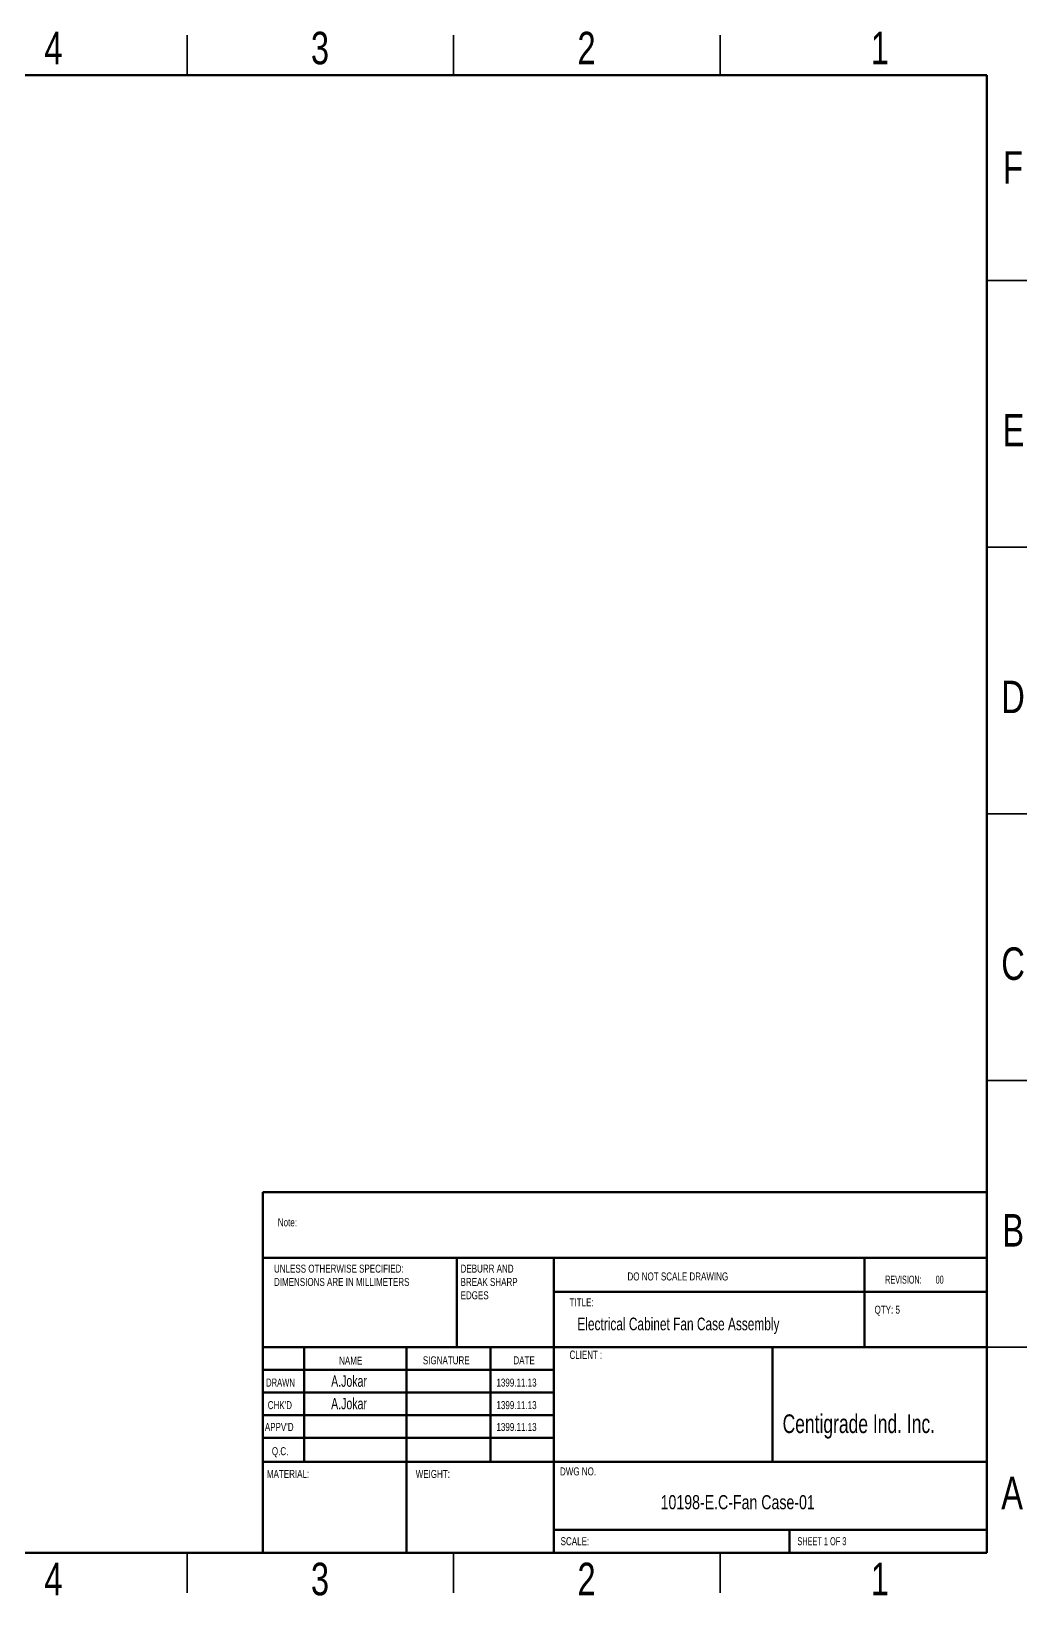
# Model space of a CAD drawing. Header units: millimetres. Extents: x 2 to 418, y 2 to 295.
# Drawn here: x 230.8 to 417.5, y 1.9 to 295.2 of the extents above; entities that cross this region are included whole.
import ezdxf

# ---------------------------------------------------------------- set-up
doc = ezdxf.new("R2010")
doc.units = ezdxf.units.MM
doc.styles.add('SLDTEXTSTYLE0', font='TXT', dxfattribs={"width": 0.75})
doc.styles.add('SLDTEXTSTYLE1', font='TXT', dxfattribs={"width": 0.686449})
doc.styles.add('SLDTEXTSTYLE2', font='TXT', dxfattribs={"width": 0.652778})
doc.styles.add('SLDTEXTSTYLE3', font='TXT', dxfattribs={"width": 0.6875})
doc.styles.add('SLDTEXTSTYLE4', font='TXT', dxfattribs={"width": 0.7})

# ---------------------------------------------------------------- blocks, each defined once
blk = doc.blocks.new('SW_NOTE_0')
at = {"color": 0, "linetype": 'Continuous', "lineweight": 0, "char_height": 1.5, "attachment_point": 1, "style": 'SLDTEXTSTYLE0'}
for s, insert in [('UNLESS OTHERWISE SPECIFIED:', (0, 1.93)), ('DIMENSIONS ARE IN MILLIMETERS', (0, -0.57))]:
    blk.add_mtext(s, dxfattribs=dict(at, insert=insert))
blk = doc.blocks.new('SW_NOTE_1')
at = {"color": 0, "linetype": 'Continuous', "lineweight": 0, "char_height": 1.5, "attachment_point": 1, "style": 'SLDTEXTSTYLE0'}
for s, insert in [('DEBURR AND', (0, 1.93)), ('BREAK SHARP', (0, -0.57)), ('EDGES', (0, -3.07))]:
    blk.add_mtext(s, dxfattribs=dict(at, insert=insert))

msp = doc.modelspace()

# ---------------------------------------------------------------- linework, layer by layer
at = {"color": 7, "linetype": 'Continuous', "lineweight": 35}
for p, q in [((260, 287), (260, 294.5)), ((310, 287), (310, 294.5)), ((360, 287), (360, 294.5)), ((410, 248.5), (417.5, 248.5)), ((410, 198.5), (417.5, 198.5)), ((417.5, 148.5), (410, 148.5)), ((410, 148.5), (417.5, 148.5)), ((410, 98.5), (417.5, 98.5)), ((410, 48.5), (417.5, 48.5)), ((260, 10), (260, 2.5)), ((310, 10), (310, 2.5)), ((360, 10), (360, 2.5))]:
    msp.add_line(p, q, dxfattribs=at)
at = {"color": 7, "linetype": 'Continuous', "lineweight": 70}
for p, q in [((10, 287), (410, 287)), ((410, 287), (410, 10)), ((410, 10), (10, 10))]:
    msp.add_line(p, q, dxfattribs=at)
at = {"color": 7, "linetype": 'Continuous', "lineweight": 50}
for p, q in [((274.2, 77.597), (410, 77.597)), ((274.2, 77.597), (274.2, 65.25)), ((274.2, 65.25), (410, 65.25)), ((274.2, 65.25), (274.2, 10.25)), ((310.6, 65.25), (310.6, 48.5)), ((328.8, 65.25), (328.8, 10)), ((387.09, 48.5), (387.09, 65.25)), ((410, 58.875), (328.8, 58.875)), ((410, 48.5), (274.2, 48.5)), ((282, 48.5), (282, 27)), ((301.191, 48.5), (301.191, 10.25)), ((316.906, 48.5), (316.906, 27)), ((328.8, 10.25), (328.8, 48.5)), ((369.786, 27), (369.786, 48.5)), ((328.8, 44.25), (274.2, 44.25)), ((328.8, 40), (274.2, 40)), ((328.8, 35.75), (274.2, 35.75)), ((328.8, 31.5), (274.2, 31.5)), ((284.6, 27), (274.2, 27)), ((284.6, 27), (410, 27)), ((328.8, 14.25), (410, 14.25)), ((373, 10), (373, 14.25))]:
    msp.add_line(p, q, dxfattribs=at)

# ---------------------------------------------------------------- block references
at = {"color": 7, "linetype": 'Continuous', "lineweight": 0}
for name, p in [('SW_NOTE_0', (276.309, 62.069)), ('SW_NOTE_1', (311.309, 62.069))]:
    msp.add_blockref(name, p, dxfattribs=at)

# ---------------------------------------------------------------- texts
for s, insert, char_height, attachment_point, style in [('4', (234.939, 295.114), 6.096, 2, 'SLDTEXTSTYLE0'), ('3', (284.939, 295.114), 6.096, 2, 'SLDTEXTSTYLE0'), ('2', (334.939, 295.114), 6.096, 2, 'SLDTEXTSTYLE0'), ('1', (389.939, 295.114), 6.096, 2, 'SLDTEXTSTYLE0'), ('F', (414.937, 272.726), 6.096, 2, 'SLDTEXTSTYLE0'), ('E', (415.011, 223.476), 6.096, 2, 'SLDTEXTSTYLE0'), ('D', (414.93, 173.476), 6.096, 2, 'SLDTEXTSTYLE0'), ('C', (414.937, 123.476), 6.096, 2, 'SLDTEXTSTYLE0'), ('B', (414.953, 73.476), 6.096, 2, 'SLDTEXTSTYLE0'), ('Note:', (277.032, 72.666), 1.5, 1, 'SLDTEXTSTYLE0'), ('DO NOT SCALE DRAWING', (342.615, 62.533), 1.5, 1, 'SLDTEXTSTYLE0'), ('REVISION:       00', (390.955, 61.935), 1.5, 1, 'SLDTEXTSTYLE2'), ('TITLE:', (331.76, 57.684), 1.5, 1, 'SLDTEXTSTYLE0'), ('QTY: 5', (388.958, 56.305), 1.5, 1, 'SLDTEXTSTYLE0'), ('Electrical Cabinet Fan Case Assembly', (333.215, 54.065), 2.38125, 1, 'SLDTEXTSTYLE4'), ('CLIENT :', (331.76, 47.885), 1.5875, 1, 'SLDTEXTSTYLE4'), ('NAME', (288.522, 46.751), 1.5, 1, 'SLDTEXTSTYLE0'), ('SIGNATURE', (304.234, 46.812), 1.5, 1, 'SLDTEXTSTYLE0'), ('DATE', (321.218, 46.812), 1.5, 1, 'SLDTEXTSTYLE0'), ('DRAWN', (274.843, 42.635), 1.5, 1, 'SLDTEXTSTYLE1'), ('A.Jokar', (287.033, 43.219), 2.1167, 1, 'SLDTEXTSTYLE4'), ('1399.11.13', (318.038, 42.635), 1.5, 1, 'SLDTEXTSTYLE0'), ("CHK'D", (275.139, 38.412), 1.5, 1, 'SLDTEXTSTYLE0'), ('A.Jokar', (287.033, 38.996), 2.1167, 1, 'SLDTEXTSTYLE4'), ('1399.11.13', (318.038, 38.412), 1.5, 1, 'SLDTEXTSTYLE0'), ('Centigrade Ind. Inc.', (371.708, 35.923), 3.5, 1, 'SLDTEXTSTYLE4'), ("APPV'D", (274.602, 34.316), 1.5, 1, 'SLDTEXTSTYLE0'), ('1399.11.13', (318.038, 34.316), 1.5, 1, 'SLDTEXTSTYLE0'), ('Q.C.', (275.915, 29.776), 1.5, 1, 'SLDTEXTSTYLE0'), ('MATERIAL:', (274.975, 25.505), 1.5, 1, 'SLDTEXTSTYLE0'), ('WEIGHT:', (302.894, 25.503), 1.4986, 1, 'SLDTEXTSTYLE0'), ('DWG NO.', (329.953, 25.986), 1.5, 1, 'SLDTEXTSTYLE0'), ('A', (414.757, 24.226), 6.096, 2, 'SLDTEXTSTYLE0'), ('10198-E.C-Fan Case-01', (348.832, 20.786), 2.64583, 1, 'SLDTEXTSTYLE0'), ('SCALE:', (330.074, 12.9), 1.5, 1, 'SLDTEXTSTYLE0'), ('SHEET 1 OF 3', (374.478, 12.9), 1.5, 1, 'SLDTEXTSTYLE3'), ('4', (234.939, 8.114), 6.096, 2, 'SLDTEXTSTYLE0'), ('3', (284.939, 8.114), 6.096, 2, 'SLDTEXTSTYLE0'), ('2', (334.939, 8.114), 6.096, 2, 'SLDTEXTSTYLE0'), ('1', (389.939, 8.114), 6.096, 2, 'SLDTEXTSTYLE0')]:
    msp.add_mtext(s, dxfattribs=dict(at, insert=insert, char_height=char_height, attachment_point=attachment_point, style=style))

doc.saveas('drawing.dxf')
